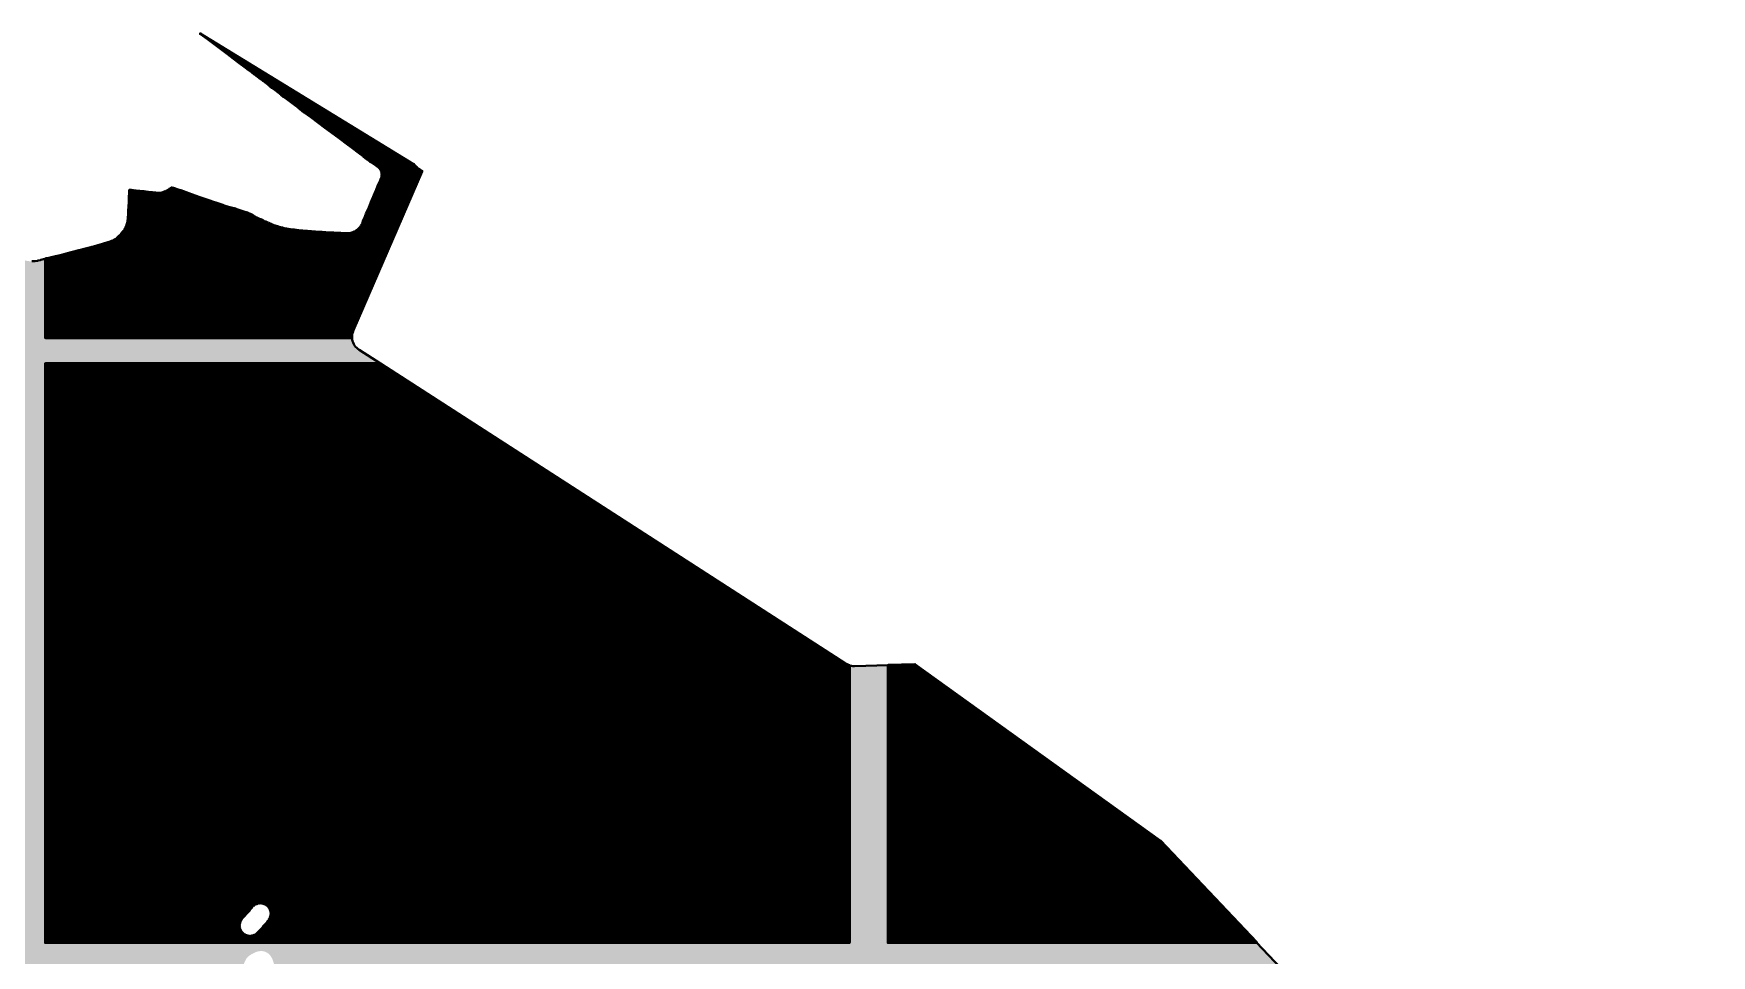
# Model space of a CAD drawing. Header units: metres. Extents: x 729569 to 733474, y 1423763 to 1426173.
# Drawn here: x 731400 to 731921, y 1425451 to 1425737 of the extents above; entities that cross this region are included whole.
import ezdxf

# ---------------------------------------------------------------- set-up
doc = ezdxf.new("R2010")
doc.units = ezdxf.units.M
for name, color, linetype in [('GREEN_AREA', 7, 'Continuous'), ('PARCEL_BORDER', 7, 'Continuous'), ('PARCEL_L', 7, 'Continuous'), ('PARCEL_S', 7, 'Continuous'), ('ROADS_MAIN', 7, 'Continuous')]:
    doc.layers.add(name, color=color, linetype=linetype)

msp = doc.modelspace()

# ---------------------------------------------------------------- hatches: boundary and pattern name
at = {"layer": 'GREEN_AREA', "true_color": 0x96c896}
h = msp.add_hatch(dxfattribs=at)
h.set_pattern_fill('SOLID')
h.paths.add_polyline_path([(731481.99, 1425676.22), (731482.04, 1425676.22), (731483.36, 1425676.1), (731483.39, 1425676.09), (731484.72, 1425675.99), (731484.74, 1425675.98), (731486.04, 1425675.89), (731486.05, 1425675.89), (731487.27, 1425675.8), (731488.39, 1425675.72), (731489.36, 1425675.65), (731489.36, 1425675.65), (731490.52, 1425675.57), (731490.55, 1425675.57), (731491.76, 1425675.49), (731491.78, 1425675.49), (731492.99, 1425675.42), (731493.01, 1425675.42), (731494.15, 1425675.37), (731494.16, 1425675.37), (731495.18, 1425675.32), (731495.19, 1425675.32), (731496.03, 1425675.29), (731496.05, 1425675.29), (731496.64, 1425675.27), (731496.69, 1425675.27), (731496.98, 1425675.26), (731497.04, 1425675.26), (731497.33, 1425675.26), (731497.49, 1425675.27), (731497.73, 1425675.28), (731498.02, 1425675.31), (731498.3, 1425675.37), (731498.57, 1425675.44), (731498.88, 1425675.54), (731499.18, 1425675.67), (731499.46, 1425675.81), (731499.73, 1425675.97), (731500.07, 1425676.19), (731500.24, 1425676.31), (731500.56, 1425676.55), (731500.81, 1425676.76), (731501.02, 1425676.96), (731501.21, 1425677.16), (731501.39, 1425677.38), (731501.54, 1425677.61), (731501.66, 1425677.81), (731501.81, 1425678.1), (731501.93, 1425678.41), (731501.99, 1425678.6), (731502.03, 1425678.71), (731502.14, 1425678.98), (731502.53, 1425679.9), (731503.09, 1425681.23), (731503.77, 1425682.86), (731504.53, 1425684.67), (731505.31, 1425686.53), (731506.06, 1425688.32), (731506.06, 1425688.33), (731506.73, 1425689.94), (731506.73, 1425689.94), (731507.27, 1425691.25), (731507.28, 1425691.26), (731507.58, 1425692.01), (731507.59, 1425692.03), (731507.73, 1425692.37), (731507.76, 1425692.44), (731507.8, 1425692.55), (731507.89, 1425692.85), (731507.9, 1425692.87), (731507.95, 1425693.14), (731507.98, 1425693.42), (731507.99, 1425693.7), (731507.97, 1425693.98), (731507.92, 1425694.26), (731507.85, 1425694.53), (731507.75, 1425694.79), (731507.74, 1425694.81), (731507.59, 1425695.11), (731507.42, 1425695.38), (731507.21, 1425695.64), (731507.18, 1425695.68), (731506.99, 1425695.87), (731506.78, 1425696.05), (731506.56, 1425696.2), (731506.48, 1425696.25), (731506.37, 1425696.32), (731506.34, 1425696.33), (731506.27, 1425696.39), (731506.26, 1425696.39), (731505.92, 1425696.61), (731505.49, 1425696.9), (731505.02, 1425697.22), (731504.58, 1425697.53), (731504.24, 1425697.78), (731503.42, 1425698.39), (731502.22, 1425699.28), (731500.69, 1425700.42), (731498.9, 1425701.76), (731496.9, 1425703.25), (731494.75, 1425704.86), (731492.51, 1425706.53), (731490.24, 1425708.23), (731488, 1425709.9), (731485.85, 1425711.52), (731483.84, 1425713.02), (731482.03, 1425714.38), (731480.48, 1425715.54), (731479.26, 1425716.46), (731478.42, 1425717.09), (731477.5, 1425717.79), (731476.59, 1425718.48), (731475.68, 1425719.18), (731474.77, 1425719.88), (731473.86, 1425720.57), (731472.96, 1425721.27), (731472.05, 1425721.97), (731471.14, 1425722.67), (731471.14, 1425722.67), (731470.22, 1425723.37), (731470.22, 1425723.37), (731469.3, 1425724.07), (731469.3, 1425724.08), (731468.38, 1425724.78), (731468.37, 1425724.79), (731467.6, 1425725.37), (731467.59, 1425725.37), (731466.52, 1425726.18), (731466.51, 1425726.18), (731465.17, 1425727.19), (731463.6, 1425728.36), (731461.83, 1425729.68), (731459.93, 1425731.11), (731457.91, 1425732.62), (731455.82, 1425734.18), (731453.7, 1425735.77), (731451.6, 1425737.34), (731451.5, 1425737.42), (731517.79, 1425696.85), (731517.93, 1425696.63), (731517.99, 1425696.55), (731518.22, 1425696.27), (731518.48, 1425696.01), (731518.7, 1425695.82), (731518.92, 1425695.65), (731519.43, 1425695.29), (731519.52, 1425695.22), (731520.39, 1425694.66), (731499.04, 1425645.27), (731498.87, 1425644.8), (731498.74, 1425644.32), (731498.66, 1425643.82), (731498.63, 1425643.32), (731498.65, 1425642.84), (731403.32, 1425642.84), (731403.32, 1425667.38), (731403.53, 1425667.44), (731404.38, 1425667.62), (731405.18, 1425667.79), (731405.24, 1425667.8), (731406.44, 1425668.08), (731406.47, 1425668.09), (731407.99, 1425668.46), (731408.01, 1425668.47), (731409.78, 1425668.91), (731409.79, 1425668.92), (731411.73, 1425669.41), (731411.75, 1425669.42), (731413.78, 1425669.95), (731413.79, 1425669.95), (731415.84, 1425670.5), (731415.85, 1425670.5), (731417.84, 1425671.04), (731417.86, 1425671.05), (731419.7, 1425671.56), (731419.72, 1425671.57), (731421.35, 1425672.04), (731421.39, 1425672.05), (731422.72, 1425672.45), (731422.8, 1425672.48), (731423.76, 1425672.8), (731423.98, 1425672.88), (731424.49, 1425673.1), (731424.79, 1425673.25), (731425.07, 1425673.43), (731425.61, 1425673.81), (731425.89, 1425674.04), (731426.37, 1425674.49), (731426.57, 1425674.69), (731426.99, 1425675.17), (731427.14, 1425675.34), (731427.49, 1425675.8), (731427.6, 1425675.96), (731427.89, 1425676.38), (731427.98, 1425676.52), (731428.18, 1425676.86), (731428.32, 1425677.13), (731428.51, 1425677.53), (731428.66, 1425677.92), (731428.77, 1425678.3), (731428.85, 1425678.6), (731428.92, 1425678.99), (731428.94, 1425679.1), (731429.01, 1425679.54), (731429.03, 1425679.74), (731429.07, 1425680.18), (731429.08, 1425680.26), (731429.13, 1425681.12), (731429.13, 1425681.14), (731429.2, 1425682.3), (731429.2, 1425682.31), (731429.26, 1425683.67), (731429.26, 1425683.68), (731429.33, 1425685.13), (731429.33, 1425685.13), (731429.4, 1425686.56), (731429.4, 1425686.56), (731429.45, 1425687.86), (731429.49, 1425688.75), (731430.03, 1425688.69), (731430.03, 1425688.69), (731430.58, 1425688.64), (731431.5, 1425688.55), (731432.68, 1425688.43), (731433.99, 1425688.29), (731435.33, 1425688.15), (731436.58, 1425688.03), (731437.61, 1425687.92), (731438.32, 1425687.85), (731438.32, 1425687.85), (731438.59, 1425687.82), (731438.9, 1425687.8), (731439.22, 1425687.82), (731439.53, 1425687.87), (731439.83, 1425687.96), (731439.92, 1425687.99), (731440.18, 1425688.09), (731440.42, 1425688.21), (731440.65, 1425688.33), (731440.68, 1425688.35), (731441.22, 1425688.66), (731441.26, 1425688.68), (731441.93, 1425689.06), (731442, 1425689.11), (731442.59, 1425689.47), (731442.64, 1425689.51), (731443.16, 1425689.34), (731444.95, 1425688.76), (731445.46, 1425688.59), (731446.3, 1425688.28), (731446.31, 1425688.28), (731448.78, 1425687.38), (731448.8, 1425687.37), (731451.31, 1425686.47), (731451.33, 1425686.47), (731453.83, 1425685.6), (731453.85, 1425685.59), (731456.26, 1425684.77), (731456.29, 1425684.76), (731458.54, 1425684.03), (731458.59, 1425684.01), (731460.61, 1425683.39), (731460.7, 1425683.37), (731462.43, 1425682.89), (731462.58, 1425682.86), (731462.59, 1425682.86), (731463.47, 1425682.56), (731465.01, 1425682.02), (731466.08, 1425681.65), (731466.53, 1425681.48), (731466.98, 1425681.27), (731467.4, 1425681.06), (731467.84, 1425680.81), (731468.32, 1425680.54), (731468.38, 1425680.51), (731468.91, 1425680.22), (731469.02, 1425680.17), (731469.63, 1425679.87), (731469.67, 1425679.85), (731470.23, 1425679.59), (731470.89, 1425679.28), (731470.91, 1425679.27), (731471.69, 1425678.91), (731471.73, 1425678.89), (731472.59, 1425678.51), (731472.66, 1425678.48), (731473.59, 1425678.1), (731473.68, 1425678.06), (731474.66, 1425677.69), (731474.78, 1425677.65), (731475.8, 1425677.31), (731475.95, 1425677.27), (731477, 1425676.98), (731477.18, 1425676.93), (731478.12, 1425676.73), (731478.26, 1425676.71), (731479.35, 1425676.53), (731479.44, 1425676.52), (731480.65, 1425676.37), (731480.71, 1425676.36), (731481.99, 1425676.22)])
h = msp.add_hatch(dxfattribs=at)
h.set_pattern_fill('SOLID')
h.paths.add_polyline_path([(731652.95, 1425541.1), (731653.32, 1425540.98), (731653.32, 1425454.84), (731643.32, 1425454.84), (731643.32, 1425494.84), (731643.32, 1425534.84), (731603.32, 1425534.84), (731603.32, 1425494.84), (731603.32, 1425454.84), (731582.21, 1425454.84), (731582.21, 1425544.28), (731492.76, 1425544.28), (731492.76, 1425633.72), (731403.32, 1425633.72), (731403.32, 1425634.84), (731507.51, 1425634.84), (731652.05, 1425541.56), (731652.49, 1425541.31), (731652.95, 1425541.1)])
h = msp.add_hatch(dxfattribs=at)
h.set_pattern_fill('SOLID')
h.paths.add_polyline_path([(731492.76, 1425544.28), (731492.76, 1425454.84), (731443.32, 1425454.84), (731443.32, 1425494.84), (731483.32, 1425494.84), (731483.32, 1425534.84), (731443.32, 1425534.84), (731403.32, 1425534.84), (731403.32, 1425544.28), (731492.76, 1425544.28)])
h.paths.add_polyline_path([(731466.83, 1425457.17), (731467.12, 1425457.17), (731467.41, 1425457.19), (731467.7, 1425457.25), (731467.97, 1425457.33), (731468.24, 1425457.43), (731468.5, 1425457.57), (731468.51, 1425457.57), (731468.81, 1425457.77), (731469.09, 1425458.01), (731469.15, 1425458.07), (731469.25, 1425458.17), (731469.43, 1425458.35), (731469.46, 1425458.39), (731469.82, 1425458.79), (731469.84, 1425458.81), (731470.43, 1425459.46), (731470.44, 1425459.47), (731471.08, 1425460.18), (731471.08, 1425460.19), (731471.67, 1425460.85), (731471.67, 1425460.85), (731472.1, 1425461.33), (731472.1, 1425461.34), (731472.27, 1425461.53), (731472.48, 1425461.8), (731472.66, 1425462.09), (731472.7, 1425462.15), (731472.82, 1425462.42), (731472.92, 1425462.69), (731472.92, 1425462.69), (731472.94, 1425462.75), (731472.95, 1425462.79), (731472.96, 1425462.81), (731472.98, 1425462.9), (731473, 1425462.96), (731473.02, 1425463.03), (731473.08, 1425463.31), (731473.11, 1425463.6), (731473.11, 1425463.9), (731473.09, 1425464.19), (731473.04, 1425464.47), (731472.95, 1425464.75), (731472.85, 1425465.03), (731472.71, 1425465.29), (731472.56, 1425465.53), (731472.38, 1425465.76), (731472.17, 1425465.97), (731471.95, 1425466.16), (731471.71, 1425466.33), (731471.46, 1425466.47), (731471.19, 1425466.59), (731470.91, 1425466.68), (731470.63, 1425466.74), (731470.34, 1425466.78), (731470.05, 1425466.79), (731469.76, 1425466.77), (731469.47, 1425466.72), (731469.19, 1425466.64), (731468.92, 1425466.54), (731468.65, 1425466.41), (731468.41, 1425466.25), (731468.17, 1425466.08), (731467.96, 1425465.88), (731467.77, 1425465.66), (731467.6, 1425465.42), (731467.53, 1425465.31), (731467.22, 1425464.96), (731466.61, 1425464.28), (731466.61, 1425464.27), (731465.95, 1425463.54), (731465.94, 1425463.53), (731465.35, 1425462.85), (731465.33, 1425462.84), (731464.97, 1425462.42), (731464.93, 1425462.38), (731464.76, 1425462.18), (731464.68, 1425462.07), (731464.63, 1425462), (731464.43, 1425461.71), (731464.26, 1425461.4), (731464.26, 1425461.39), (731464.15, 1425461.12), (731464.07, 1425460.84), (731464.02, 1425460.55), (731464, 1425460.26), (731464, 1425459.97), (731464.04, 1425459.68), (731464.1, 1425459.4), (731464.18, 1425459.12), (731464.3, 1425458.86), (731464.44, 1425458.6), (731464.6, 1425458.36), (731464.79, 1425458.14), (731464.99, 1425457.93), (731465.22, 1425457.75), (731465.46, 1425457.59), (731465.71, 1425457.45), (731465.98, 1425457.34), (731466.26, 1425457.26), (731466.54, 1425457.2), (731466.83, 1425457.17)])
h = msp.add_hatch(dxfattribs=at)
h.set_pattern_fill('SOLID')
h.paths.add_polyline_path([(731665.32, 1425494.84), (731665.32, 1425541.07), (731673.68, 1425541.32), (731749.9, 1425486.44), (731779.89, 1425454.84), (731705.32, 1425454.84), (731705.32, 1425494.84), (731665.32, 1425494.84)])
at = {"layer": 'PARCEL_L', "true_color": 0xffffc8}
h = msp.add_hatch(dxfattribs=at)
h.set_pattern_fill('SOLID')
h.paths.add_polyline_path([(731492.76, 1425544.28), (731492.76, 1425633.72), (731403.32, 1425633.72), (731403.32, 1425544.28), (731492.76, 1425544.28)])
h = msp.add_hatch(dxfattribs=at)
h.set_pattern_fill('SOLID')
h.paths.add_polyline_path([(731582.21, 1425454.84), (731582.21, 1425544.28), (731492.76, 1425544.28), (731492.76, 1425454.84), (731582.21, 1425454.84)])
at = {"layer": 'PARCEL_S', "true_color": 0xffc8c8}
h = msp.add_hatch(dxfattribs=at)
h.set_pattern_fill('SOLID')
h.paths.add_polyline_path([(731443.32, 1425494.84), (731443.32, 1425534.84), (731403.32, 1425534.84), (731403.32, 1425494.84), (731443.32, 1425494.84)])
h = msp.add_hatch(dxfattribs=at)
h.set_pattern_fill('SOLID')
h.paths.add_polyline_path([(731483.32, 1425494.84), (731483.32, 1425534.84), (731443.32, 1425534.84), (731443.32, 1425494.84), (731483.32, 1425494.84)])
h = msp.add_hatch(dxfattribs=at)
h.set_pattern_fill('SOLID')
h.paths.add_polyline_path([(731643.32, 1425494.84), (731643.32, 1425534.84), (731603.32, 1425534.84), (731603.32, 1425494.84), (731643.32, 1425494.84)])
h = msp.add_hatch(dxfattribs=at)
h.set_pattern_fill('SOLID')
h.paths.add_polyline_path([(731443.32, 1425454.84), (731443.32, 1425494.84), (731403.32, 1425494.84), (731403.32, 1425454.84), (731443.32, 1425454.84)])
h = msp.add_hatch(dxfattribs=at)
h.set_pattern_fill('SOLID')
h.paths.add_polyline_path([(731643.32, 1425454.84), (731643.32, 1425494.84), (731603.32, 1425494.84), (731603.32, 1425454.84), (731643.32, 1425454.84)])
h = msp.add_hatch(dxfattribs=at)
h.set_pattern_fill('SOLID')
h.paths.add_polyline_path([(731705.32, 1425454.84), (731705.32, 1425494.84), (731665.32, 1425494.84), (731665.32, 1425454.84), (731705.32, 1425454.84)])
at = {"layer": 'ROADS_MAIN', "true_color": 0x999999}
h = msp.add_hatch(dxfattribs=at)
h.set_pattern_fill('SOLID')
h.paths.add_polyline_path([(731162.77, 1425030.65), (731161.6, 1425043.29), (731222.91, 1425070.84), (731159.06, 1425070.84), (731158.8, 1425073.69), (731159.32, 1425078.84), (731240.71, 1425078.84), (731391.32, 1425146.52), (731391.32, 1425258.84), (731177.48, 1425258.84), (731178.29, 1425266.84), (731391.32, 1425266.84), (731391.32, 1425446.84), (731202.5, 1425446.84), (731203.59, 1425454.84), (731391.32, 1425454.84), (731391.32, 1425634.84), (731249.24, 1425634.84), (731251.87, 1425642.84), (731391.32, 1425642.84), (731391.32, 1425671.54), (731391.48, 1425671.52), (731391.76, 1425671.48), (731391.82, 1425671.46), (731392, 1425671.24), (731392.43, 1425670.62), (731392.45, 1425670.59), (731392.99, 1425669.85), (731393.13, 1425669.67), (731393.72, 1425668.96), (731394.03, 1425668.65), (731394.71, 1425668.04), (731394.98, 1425667.83), (731395.28, 1425667.64), (731396.06, 1425667.23), (731396.38, 1425667.08), (731396.71, 1425666.97), (731397.44, 1425666.77), (731397.69, 1425666.72), (731397.95, 1425666.69), (731398.67, 1425666.62), (731399.1, 1425666.62), (731399.83, 1425666.66), (731400.14, 1425666.69), (731400.89, 1425666.81), (731401.08, 1425666.84), (731401.86, 1425667.02), (731401.94, 1425667.04), (731402.74, 1425667.24), (731403.32, 1425667.38), (731403.32, 1425642.84), (731498.65, 1425642.84), (731498.65, 1425642.82), (731498.73, 1425642.32), (731498.85, 1425641.84), (731499.02, 1425641.36), (731499.23, 1425640.91), (731499.49, 1425640.48), (731499.8, 1425640.08), (731500.14, 1425639.71), (731500.51, 1425639.38), (731500.92, 1425639.09), (731507.51, 1425634.84), (731403.32, 1425634.84), (731403.32, 1425454.84), (731653.32, 1425454.84), (731653.32, 1425540.98), (731653.42, 1425540.95), (731653.91, 1425540.83), (731654.41, 1425540.77), (731654.91, 1425540.76), (731665.32, 1425541.07), (731665.32, 1425454.84), (731779.89, 1425454.84), (731787.48, 1425446.84), (731665.32, 1425446.84), (731665.32, 1425269.66), (731883.06, 1425367.51), (731894.12, 1425359.63), (731894.38, 1425359.44), (731688.32, 1425266.84), (731877.45, 1425266.84), (731877.45, 1425266.84), (731877.45, 1425266.77), (731877.48, 1425266.35), (731877.51, 1425266.15), (731877.57, 1425265.88), (731877.68, 1425265.44), (731877.72, 1425265.29), (731877.98, 1425264.48), (731878.01, 1425264.39), (731878.46, 1425263.08), (731878.48, 1425263.03), (731879.04, 1425261.51), (731879.05, 1425261.48), (731879.66, 1425259.87), (731879.67, 1425259.84), (731880.07, 1425258.84), (731670.52, 1425258.84), (731665.32, 1425256.5), (731665.32, 1425078.84), (731915.32, 1425078.84), (731915.32, 1425258.84), (731890.16, 1425258.84), (731890.43, 1425259.62), (731890.43, 1425259.62), (731890.76, 1425260.6), (731890.77, 1425260.6), (731891.02, 1425261.35), (731891.02, 1425261.36), (731891.15, 1425261.74), (731891.28, 1425262.1), (731891.41, 1425262.47), (731891.44, 1425262.56), (731891.53, 1425262.85), (731891.6, 1425263.1), (731891.64, 1425263.35), (731891.67, 1425263.51), (731891.69, 1425263.81), (731891.69, 1425264.1), (731891.66, 1425264.4), (731891.59, 1425264.69), (731891.5, 1425264.97), (731891.39, 1425265.24), (731891.24, 1425265.5), (731891.08, 1425265.74), (731890.88, 1425265.97), (731890.81, 1425266.04), (731890.79, 1425266.07), (731890.61, 1425266.31), (731890.41, 1425266.53), (731890.28, 1425266.67), (731890.1, 1425266.83), (731890.09, 1425266.84), (731915.32, 1425266.84), (731915.32, 1425344.51), (731927.32, 1425335.96), (731927.32, 1425266.84), (732011.07, 1425266.84), (732011.1, 1425266.81), (732019.67, 1425258.84), (731927.32, 1425258.84), (731927.32, 1425078.84), (732077.84, 1425078.84), (732077.96, 1425078.66), (732077.98, 1425078.63), (732078.53, 1425077.89), (732078.58, 1425077.82), (732078.97, 1425077.33), (732079.11, 1425077.16), (732079.56, 1425076.66), (732079.67, 1425076.55), (732080.12, 1425076.1), (732080.17, 1425076.05), (732080.58, 1425075.66), (732080.89, 1425075.36), (732081.1, 1425075.12), (732081.3, 1425074.89), (732081.47, 1425074.68), (732081.57, 1425074.54), (732081.66, 1425074.4), (732081.74, 1425074.25), (732081.81, 1425074.08), (732082.01, 1425073.54), (732082.3, 1425072.74), (732082.63, 1425071.75), (732082.94, 1425070.84), (731927.32, 1425070.84), (731927.32, 1425011.38), (731927.27, 1425011.37), (731926.99, 1425011.28), (731926.72, 1425011.16), (731926.46, 1425011.02), (731926.22, 1425010.85), (731926, 1425010.66), (731925.8, 1425010.45), (731925.61, 1425010.22), (731925.45, 1425009.98), (731925.32, 1425009.72), (731925.21, 1425009.45), (731925.13, 1425009.16), (731925.07, 1425008.88), (731925.05, 1425008.58), (731922.51, 1424943.38), (731922.51, 1424943.08), (731922.54, 1424942.79), (731922.6, 1424942.5), (731922.69, 1424942.21), (731922.81, 1424941.94), (731922.96, 1424941.68), (731923.13, 1424941.44), (731923.32, 1424941.21), (731923.53, 1424941), (731923.77, 1424940.82), (731924.02, 1424940.66), (731924.28, 1424940.52), (731924.56, 1424940.42), (731924.85, 1424940.34), (731925.14, 1424940.29), (731925.44, 1424940.27), (731925.73, 1424940.27), (731926.03, 1424940.31), (731926.32, 1424940.38), (731926.6, 1424940.47), (731926.87, 1424940.59), (731927.13, 1424940.74), (731927.32, 1424940.88), (731927.32, 1424890.84), (732005.82, 1424890.84), (731999.89, 1424882.84), (731927.32, 1424882.84), (731927.32, 1424784.89), (731915.32, 1424768.69), (731915.32, 1424882.84), (731886.5, 1424882.84), (731891.41, 1424890.84), (731915.32, 1424890.84), (731915.32, 1425070.84), (731665.32, 1425070.84), (731665.32, 1424890.84), (731783.57, 1424890.84), (731783.59, 1424890.59), (731783.85, 1424887.96), (731784.11, 1424885.25), (731784.34, 1424882.84), (731665.32, 1424882.84), (731665.32, 1424702.84), (731866.53, 1424702.84), (731860.6, 1424694.84), (731665.32, 1424694.84), (731665.32, 1424565.24), (731665.26, 1424565.19), (731665.05, 1424565.01), (731664.8, 1424564.77), (731664.57, 1424564.49), (731664.48, 1424564.36), (731664.26, 1424564.01), (731664.21, 1424563.92), (731664.2, 1424563.91), (731664.07, 1424563.7), (731663.53, 1424562.91), (731662.72, 1424561.7), (731661.66, 1424560.14), (731660.42, 1424558.3), (731659.03, 1424556.25), (731657.56, 1424554.06), (731656.03, 1424551.8), (731654.51, 1424549.55), (731653.32, 1424547.79), (731653.32, 1424694.84), (731535.69, 1424694.84), (731535.58, 1424695.06), (731535.44, 1424695.31), (731535.39, 1424695.38), (731535.21, 1424695.63), (731535.01, 1424695.86), (731534.78, 1424696.07), (731534.54, 1424696.25), (731534.28, 1424696.41), (731534.25, 1424696.42), (731533.97, 1424696.55), (731533.68, 1424696.65), (731533.38, 1424696.72), (731533.07, 1424696.76), (731532.77, 1424696.77), (731532.46, 1424696.75), (731532.44, 1424696.75), (731532.15, 1424696.69), (731531.86, 1424696.62), (731531.59, 1424696.51), (731531.33, 1424696.38), (731531.08, 1424696.22), (731530.99, 1424696.16), (731530.75, 1424695.97), (731530.53, 1424695.76), (731530.34, 1424695.55), (731530.17, 1424695.35), (731529.8, 1424694.88), (731529.77, 1424694.84), (731403.32, 1424694.84), (731403.32, 1424672.57), (731402.57, 1424672.94), (731401.83, 1424673.3), (731401.34, 1424673.54), (731400.83, 1424673.79), (731400.82, 1424673.8), (731400.31, 1424674.05), (731400.3, 1424674.05), (731400.16, 1424674.22), (731399.95, 1424674.43), (731399.72, 1424674.62), (731399.48, 1424674.78), (731399.21, 1424674.92), (731398.94, 1424675.03), (731398.75, 1424675.1), (731398.52, 1424675.17), (731398.06, 1424675.29), (731398.02, 1424675.3), (731397.36, 1424675.47), (731397.35, 1424675.47), (731396.55, 1424675.67), (731395.68, 1424675.89), (731394.82, 1424676.12), (731394.02, 1424676.35), (731393.24, 1424676.59), (731392.39, 1424676.87), (731391.55, 1424677.16), (731391.32, 1424677.23), (731391.32, 1424694.84), (731376.22, 1424694.84), (731376.31, 1424695.24), (731376.33, 1424695.38), (731376.46, 1424696.17), (731376.49, 1424696.45), (731376.56, 1424697.35), (731376.56, 1424697.58), (731376.56, 1424698.5), (731376.55, 1424698.65), (731376.5, 1424699.56), (731376.49, 1424699.66), (731376.42, 1424700.49), (731376.42, 1424700.54), (731376.34, 1424701.26), (731376.3, 1424701.68), (731376.35, 1424701.84), (731376.41, 1424702.08), (731376.49, 1424702.43), (731376.54, 1424702.71), (731376.55, 1424702.84), (731391.32, 1424702.84), (731391.32, 1424743.28), (731403.32, 1424742.02), (731403.32, 1424702.84), (731541.65, 1424702.84), (731541.75, 1424701.98), (731541.78, 1424701.76), (731541.94, 1424700.86), (731542.03, 1424700.5), (731542.17, 1424700.05), (731542.28, 1424699.76), (731542.42, 1424699.48), (731542.53, 1424699.3), (731542.67, 1424699.07), (731542.84, 1424698.85), (731543.02, 1424698.65), (731543.07, 1424698.6), (731543.28, 1424698.41), (731543.51, 1424698.24), (731543.62, 1424698.17), (731543.98, 1424697.96), (731544.22, 1424697.84), (731544.5, 1424697.72), (731544.8, 1424697.63), (731545.2, 1424697.53), (731545.53, 1424697.47), (731545.86, 1424697.44), (731546.47, 1424697.42), (731546.76, 1424697.43), (731547.06, 1424697.47), (731547.92, 1424697.62), (731548.34, 1424697.72), (731549.29, 1424698.03), (731549.56, 1424698.13), (731550.55, 1424698.56), (731550.74, 1424698.65), (731551.75, 1424699.17), (731551.9, 1424699.26), (731552.88, 1424699.84), (731553, 1424699.92), (731553.92, 1424700.52), (731554.2, 1424700.74), (731554.97, 1424701.39), (731555.21, 1424701.62), (731556.09, 1424702.54), (731556.2, 1424702.68), (731556.34, 1424702.84), (731653.32, 1424702.84), (731653.32, 1424882.84), (731403.32, 1424882.84), (731403.32, 1424790.32), (731402.95, 1424790.77), (731402.84, 1424790.88), (731402.39, 1424791.39), (731402.28, 1424791.51), (731401.78, 1424792.03), (731401.67, 1424792.14), (731401.13, 1424792.67), (731400.95, 1424792.84), (731400.47, 1424793.26), (731400.35, 1424793.37), (731399.69, 1424793.92), (731399.62, 1424793.98), (731398.83, 1424794.62), (731398.79, 1424794.65), (731397.91, 1424795.34), (731397.88, 1424795.36), (731396.97, 1424796.07), (731396.95, 1424796.09), (731396.06, 1424796.77), (731396.05, 1424796.79), (731395.23, 1424797.41), (731395.21, 1424797.42), (731394.52, 1424797.95), (731394.5, 1424797.96), (731393.98, 1424798.36), (731393.96, 1424798.37), (731393.31, 1424798.85), (731393.29, 1424798.87), (731392.64, 1424799.36), (731392.61, 1424799.38), (731391.98, 1424799.84), (731391.93, 1424799.87), (731391.37, 1424800.27), (731391.32, 1424800.3), (731391.32, 1424882.84), (731314.05, 1424882.84), (731313.81, 1424883.2), (731313.79, 1424883.22), (731312.59, 1424884.94), (731312.57, 1424884.96), (731311.35, 1424886.69), (731311.34, 1424886.71), (731310.15, 1424888.39), (731310.14, 1424888.4), (731309.03, 1424889.95), (731309.03, 1424889.96), (731308.4, 1424890.84), (731391.32, 1424890.84), (731391.32, 1425070.84), (731252.18, 1425070.84), (731162.77, 1425030.65)])
h.paths.add_polyline_path([(731403.32, 1424890.84), (731653.32, 1424890.84), (731653.32, 1425070.84), (731403.32, 1425070.84), (731403.32, 1424890.84)])
h.paths.add_polyline_path([(731391.32, 1425078.84), (731391.32, 1425133.37), (731269.98, 1425078.84), (731391.32, 1425078.84)])
h.paths.add_polyline_path([(731403.32, 1425266.84), (731653.32, 1425266.84), (731653.32, 1425446.84), (731474.97, 1425446.84), (731474.96, 1425446.86), (731474.76, 1425447.22), (731474.65, 1425447.45), (731474.59, 1425447.64), (731474.47, 1425448.07), (731474.45, 1425448.12), (731474.26, 1425448.73), (731474.2, 1425448.91), (731473.98, 1425449.49), (731473.84, 1425449.82), (731473.63, 1425450.21), (731473.5, 1425450.45), (731473.34, 1425450.67), (731473.17, 1425450.88), (731472.94, 1425451.15), (731472.68, 1425451.38), (731472.56, 1425451.48), (731472.31, 1425451.66), (731472.04, 1425451.81), (731471.98, 1425451.84), (731471.74, 1425451.95), (731471.49, 1425452.04), (731471.41, 1425452.06), (731471.08, 1425452.14), (731470.73, 1425452.18), (731470.55, 1425452.19), (731470.3, 1425452.2), (731470.06, 1425452.19), (731469.81, 1425452.15), (731469.49, 1425452.09), (731469.22, 1425452.03), (731468.95, 1425451.94), (731468.49, 1425451.76), (731468.15, 1425451.6), (731467.59, 1425451.3), (731467.4, 1425451.19), (731466.97, 1425450.91), (731466.94, 1425450.89), (731466.92, 1425450.88), (731466.66, 1425450.72), (731466.41, 1425450.53), (731466.19, 1425450.32), (731465.99, 1425450.09), (731465.81, 1425449.83), (731465.66, 1425449.56), (731465.58, 1425449.4), (731465.57, 1425449.37), (731465.38, 1425448.97), (731465.37, 1425448.95), (731465.12, 1425448.42), (731465.11, 1425448.38), (731464.9, 1425447.93), (731464.77, 1425447.67), (731464.55, 1425447.31), (731464.5, 1425447.21), (731464.3, 1425446.84), (731456.6, 1425446.84), (731456.56, 1425446.89), (731456.36, 1425447.09), (731456.15, 1425447.27), (731456.09, 1425447.32), (731455.81, 1425447.51), (731455.5, 1425447.67), (731455.36, 1425447.73), (731455.1, 1425447.84), (731454.84, 1425447.92), (731454.56, 1425447.97), (731454.29, 1425448.02), (731453.93, 1425448.05), (731453.57, 1425448.04), (731453.11, 1425448), (731452.84, 1425447.96), (731452.58, 1425447.9), (731451.9, 1425447.72), (731451.52, 1425447.59), (731450.78, 1425447.27), (731450.47, 1425447.12), (731449.97, 1425446.84), (731403.32, 1425446.84), (731403.32, 1425266.84)])
h.paths.add_polyline_path([(731624.69, 1425238.68), (731623.81, 1425239.53), (731623.77, 1425239.56), (731623.04, 1425240.25), (731622.96, 1425240.32), (731622.45, 1425240.76), (731622.35, 1425240.85), (731621.82, 1425241.27), (731621.79, 1425241.29), (731621.32, 1425241.65), (731621.23, 1425241.72), (731620.78, 1425242.04), (731620.64, 1425242.13), (731620.18, 1425242.43), (731620.01, 1425242.53), (731619.49, 1425242.81), (731619.33, 1425242.89), (731618.73, 1425243.17), (731618.68, 1425243.19), (731618.11, 1425243.45), (731618.1, 1425243.45), (731617.51, 1425243.71), (731617.41, 1425243.75), (731616.8, 1425243.99), (731616.62, 1425244.06), (731615.98, 1425244.27), (731615.7, 1425244.34), (731615.05, 1425244.48), (731614.67, 1425244.54), (731613.99, 1425244.6), (731613.77, 1425244.61), (731613.54, 1425244.61), (731612.83, 1425244.56), (731612.59, 1425244.54), (731612.34, 1425244.49), (731612.1, 1425244.42), (731611.39, 1425244.19), (731611.18, 1425244.12), (731610.97, 1425244.02), (731610.01, 1425243.54), (731609.84, 1425243.45), (731608.71, 1425242.79), (731608.63, 1425242.74), (731607.42, 1425241.98), (731607.37, 1425241.95), (731606.17, 1425241.16), (731606.15, 1425241.14), (731605.03, 1425240.39), (731604.24, 1425239.86), (731604.04, 1425239.89), (731603.74, 1425239.91), (731603.43, 1425239.9), (731603.38, 1425239.9), (731603.3, 1425239.89), (731603.17, 1425239.88), (731603.08, 1425239.87), (731602.79, 1425239.83), (731602.68, 1425239.82), (731602.18, 1425239.73), (731602.01, 1425239.7), (731601.29, 1425239.54), (731601.03, 1425239.47), (731600.32, 1425239.24), (731599.91, 1425239.07), (731599.44, 1425238.84), (731599.16, 1425238.68), (731598.9, 1425238.49), (731598.64, 1425238.29), (731598.44, 1425238.11), (731598.26, 1425237.93), (731598.09, 1425237.72), (731597.98, 1425237.57), (731597.8, 1425237.29), (731597.65, 1425237), (731597.61, 1425236.91), (731597.51, 1425236.67), (731597.44, 1425236.41), (731597.42, 1425236.33), (731597.36, 1425235.99), (731597.34, 1425235.64), (731597.34, 1425235.47), (731597.35, 1425235.22), (731597.38, 1425234.97), (731597.43, 1425234.72), (731597.51, 1425234.41), (731597.59, 1425234.13), (731597.7, 1425233.87), (731597.93, 1425233.38), (731598.11, 1425233.06), (731598.53, 1425232.39), (731598.65, 1425232.21), (731599.16, 1425231.53), (731599.23, 1425231.44), (731599.73, 1425230.81), (731599.76, 1425230.77), (731600.17, 1425230.28), (731600.36, 1425230.04), (731600.55, 1425229.76), (731600.55, 1425229.76), (731600.78, 1425229.43), (731600.96, 1425229.2), (731601.2, 1425228.91), (731601.37, 1425228.72), (731601.55, 1425228.56), (731601.88, 1425228.28), (731602.12, 1425228.1), (731403.32, 1425138.76), (731403.32, 1425078.84), (731653.32, 1425078.84), (731653.32, 1425251.11), (731625, 1425238.38), (731624.7, 1425238.67), (731624.69, 1425238.68)])
h.paths.add_polyline_path([(731641.24, 1425258.84), (731403.32, 1425258.84), (731403.32, 1425151.92), (731641.24, 1425258.84)])

# ---------------------------------------------------------------- linework, layer by layer
at = {"layer": 'PARCEL_BORDER', "lineweight": 50, "true_color": 0x326432}
for points in [[(731481.99, 1425676.22), (731482.04, 1425676.22), (731483.36, 1425676.1), (731483.39, 1425676.09), (731484.72, 1425675.99), (731484.74, 1425675.98), (731486.04, 1425675.89), (731486.05, 1425675.89), (731487.27, 1425675.8), (731488.39, 1425675.72), (731489.36, 1425675.65), (731489.36, 1425675.65), (731490.52, 1425675.57), (731490.55, 1425675.57), (731491.76, 1425675.49), (731491.78, 1425675.49), (731492.99, 1425675.42), (731493.01, 1425675.42), (731494.15, 1425675.37), (731494.16, 1425675.37), (731495.18, 1425675.32), (731495.19, 1425675.32), (731496.03, 1425675.29), (731496.05, 1425675.29), (731496.64, 1425675.27), (731496.69, 1425675.27), (731496.98, 1425675.26), (731497.04, 1425675.26), (731497.33, 1425675.26), (731497.49, 1425675.27), (731497.73, 1425675.28), (731498.02, 1425675.31), (731498.3, 1425675.37), (731498.57, 1425675.44), (731498.88, 1425675.54), (731499.18, 1425675.67), (731499.46, 1425675.81), (731499.73, 1425675.97), (731500.07, 1425676.19), (731500.24, 1425676.31), (731500.56, 1425676.55), (731500.81, 1425676.76), (731501.02, 1425676.96), (731501.21, 1425677.16), (731501.39, 1425677.38), (731501.54, 1425677.61), (731501.66, 1425677.81), (731501.81, 1425678.1), (731501.93, 1425678.41), (731501.99, 1425678.6), (731502.03, 1425678.71), (731502.14, 1425678.98), (731502.53, 1425679.9), (731503.09, 1425681.23), (731503.77, 1425682.86), (731504.53, 1425684.67), (731505.31, 1425686.53), (731506.06, 1425688.32), (731506.06, 1425688.33), (731506.73, 1425689.94), (731506.73, 1425689.94), (731507.27, 1425691.25), (731507.28, 1425691.26), (731507.58, 1425692.01), (731507.59, 1425692.03), (731507.73, 1425692.37), (731507.76, 1425692.44), (731507.8, 1425692.55), (731507.89, 1425692.85), (731507.9, 1425692.87), (731507.95, 1425693.14), (731507.98, 1425693.42), (731507.99, 1425693.7), (731507.97, 1425693.98), (731507.92, 1425694.26), (731507.85, 1425694.53), (731507.75, 1425694.79), (731507.74, 1425694.81), (731507.59, 1425695.11), (731507.42, 1425695.38), (731507.21, 1425695.64), (731507.18, 1425695.68), (731506.99, 1425695.87), (731506.78, 1425696.05), (731506.56, 1425696.2), (731506.48, 1425696.25), (731506.37, 1425696.32), (731506.34, 1425696.33), (731506.27, 1425696.39), (731506.26, 1425696.39), (731505.92, 1425696.61), (731505.49, 1425696.9), (731505.02, 1425697.22), (731504.58, 1425697.53), (731504.24, 1425697.78), (731503.42, 1425698.39), (731502.22, 1425699.28), (731500.69, 1425700.42), (731498.9, 1425701.76), (731496.9, 1425703.25), (731494.75, 1425704.86), (731492.51, 1425706.53), (731490.24, 1425708.23), (731488, 1425709.9), (731485.85, 1425711.52), (731483.84, 1425713.02), (731482.03, 1425714.38), (731480.48, 1425715.54), (731479.26, 1425716.46), (731478.42, 1425717.09), (731477.5, 1425717.79), (731476.59, 1425718.48), (731475.68, 1425719.18), (731474.77, 1425719.88), (731473.86, 1425720.57), (731472.96, 1425721.27), (731472.05, 1425721.97), (731471.14, 1425722.67), (731471.14, 1425722.67), (731470.22, 1425723.37), (731470.22, 1425723.37), (731469.3, 1425724.07), (731469.3, 1425724.08), (731468.38, 1425724.78), (731468.37, 1425724.79), (731467.6, 1425725.37), (731467.59, 1425725.37), (731466.52, 1425726.18), (731466.51, 1425726.18), (731465.17, 1425727.19), (731463.6, 1425728.36), (731461.83, 1425729.68), (731459.93, 1425731.11), (731457.91, 1425732.62), (731455.82, 1425734.18), (731453.7, 1425735.77), (731451.6, 1425737.34), (731451.5, 1425737.42), (731517.79, 1425696.85), (731517.93, 1425696.63), (731517.99, 1425696.55), (731518.22, 1425696.27), (731518.48, 1425696.01), (731518.7, 1425695.82), (731518.92, 1425695.65), (731519.43, 1425695.29), (731519.52, 1425695.22), (731520.39, 1425694.66), (731499.04, 1425645.27), (731498.87, 1425644.8), (731498.74, 1425644.32), (731498.66, 1425643.82), (731498.63, 1425643.32), (731498.65, 1425642.84), (731403.32, 1425642.84), (731403.32, 1425667.38), (731403.53, 1425667.44), (731404.38, 1425667.62), (731405.18, 1425667.79), (731405.24, 1425667.8), (731406.44, 1425668.08), (731406.47, 1425668.09), (731407.99, 1425668.46), (731408.01, 1425668.47), (731409.78, 1425668.91), (731409.79, 1425668.92), (731411.73, 1425669.41), (731411.75, 1425669.42), (731413.78, 1425669.95), (731413.79, 1425669.95), (731415.84, 1425670.5), (731415.85, 1425670.5), (731417.84, 1425671.04), (731417.86, 1425671.05), (731419.7, 1425671.56), (731419.72, 1425671.57), (731421.35, 1425672.04), (731421.39, 1425672.05), (731422.72, 1425672.45), (731422.8, 1425672.48), (731423.76, 1425672.8), (731423.98, 1425672.88), (731424.49, 1425673.1), (731424.79, 1425673.25), (731425.07, 1425673.43), (731425.61, 1425673.81), (731425.89, 1425674.04), (731426.37, 1425674.49), (731426.57, 1425674.69), (731426.99, 1425675.17), (731427.14, 1425675.34), (731427.49, 1425675.8), (731427.6, 1425675.96), (731427.89, 1425676.38), (731427.98, 1425676.52), (731428.18, 1425676.86), (731428.32, 1425677.13), (731428.51, 1425677.53), (731428.66, 1425677.92), (731428.77, 1425678.3), (731428.85, 1425678.6), (731428.92, 1425678.99), (731428.94, 1425679.1), (731429.01, 1425679.54), (731429.03, 1425679.74), (731429.07, 1425680.18), (731429.08, 1425680.26), (731429.13, 1425681.12), (731429.13, 1425681.14), (731429.2, 1425682.3), (731429.2, 1425682.31), (731429.26, 1425683.67), (731429.26, 1425683.68), (731429.33, 1425685.13), (731429.33, 1425685.13), (731429.4, 1425686.56), (731429.4, 1425686.56), (731429.45, 1425687.86), (731429.49, 1425688.75), (731430.03, 1425688.69), (731430.03, 1425688.69), (731430.58, 1425688.64), (731431.5, 1425688.55), (731432.68, 1425688.43), (731433.99, 1425688.29), (731435.33, 1425688.15), (731436.58, 1425688.03), (731437.61, 1425687.92), (731438.32, 1425687.85), (731438.32, 1425687.85), (731438.59, 1425687.82), (731438.9, 1425687.8), (731439.22, 1425687.82), (731439.53, 1425687.87), (731439.83, 1425687.96), (731439.92, 1425687.99), (731440.18, 1425688.09), (731440.42, 1425688.21), (731440.65, 1425688.33), (731440.68, 1425688.35), (731441.22, 1425688.66), (731441.26, 1425688.68), (731441.93, 1425689.06), (731442, 1425689.11), (731442.59, 1425689.47), (731442.64, 1425689.51), (731443.16, 1425689.34), (731444.95, 1425688.76), (731445.46, 1425688.59), (731446.3, 1425688.28), (731446.31, 1425688.28), (731448.78, 1425687.38), (731448.8, 1425687.37), (731451.31, 1425686.47), (731451.33, 1425686.47), (731453.83, 1425685.6), (731453.85, 1425685.59), (731456.26, 1425684.77), (731456.29, 1425684.76), (731458.54, 1425684.03), (731458.59, 1425684.01), (731460.61, 1425683.39), (731460.7, 1425683.37), (731462.43, 1425682.89), (731462.58, 1425682.86), (731462.59, 1425682.86), (731463.47, 1425682.56), (731465.01, 1425682.02), (731466.08, 1425681.65), (731466.53, 1425681.48), (731466.98, 1425681.27), (731467.4, 1425681.06), (731467.84, 1425680.81), (731468.32, 1425680.54), (731468.38, 1425680.51), (731468.91, 1425680.22), (731469.02, 1425680.17), (731469.63, 1425679.87), (731469.67, 1425679.85), (731470.23, 1425679.59), (731470.89, 1425679.28), (731470.91, 1425679.27), (731471.69, 1425678.91), (731471.73, 1425678.89), (731472.59, 1425678.51), (731472.66, 1425678.48), (731473.59, 1425678.1), (731473.68, 1425678.06), (731474.66, 1425677.69), (731474.78, 1425677.65), (731475.8, 1425677.31), (731475.95, 1425677.27), (731477, 1425676.98), (731477.18, 1425676.93), (731478.12, 1425676.73), (731478.26, 1425676.71), (731479.35, 1425676.53), (731479.44, 1425676.52), (731480.65, 1425676.37), (731480.71, 1425676.36), (731481.99, 1425676.22)], [(731652.95, 1425541.1), (731653.32, 1425540.98), (731653.32, 1425454.84), (731643.32, 1425454.84), (731643.32, 1425494.84), (731643.32, 1425534.84), (731603.32, 1425534.84), (731603.32, 1425494.84), (731603.32, 1425454.84), (731582.21, 1425454.84), (731582.21, 1425544.28), (731492.76, 1425544.28), (731492.76, 1425633.72), (731403.32, 1425633.72), (731403.32, 1425634.84), (731507.51, 1425634.84), (731652.05, 1425541.56), (731652.49, 1425541.31), (731652.95, 1425541.1)], [(731492.76, 1425544.28), (731492.76, 1425454.84), (731443.32, 1425454.84), (731443.32, 1425494.84), (731483.32, 1425494.84), (731483.32, 1425534.84), (731443.32, 1425534.84), (731403.32, 1425534.84), (731403.32, 1425544.28), (731492.76, 1425544.28)], [(731665.32, 1425494.84), (731665.32, 1425541.07), (731673.68, 1425541.32), (731749.9, 1425486.44), (731779.89, 1425454.84), (731705.32, 1425454.84), (731705.32, 1425494.84), (731665.32, 1425494.84)]]:
    msp.add_lwpolyline(points, close=True, dxfattribs=at)
at = {"layer": 'PARCEL_BORDER', "lineweight": 40, "true_color": 0x323232}
msp.add_lwpolyline([(731399.1, 1425666.62), (731399.83, 1425666.66), (731400.14, 1425666.69), (731400.89, 1425666.81), (731401.08, 1425666.84), (731401.86, 1425667.02), (731401.94, 1425667.04), (731402.74, 1425667.24), (731403.32, 1425667.38), (731403.32, 1425642.84), (731498.65, 1425642.84), (731498.65, 1425642.82), (731498.73, 1425642.32), (731498.85, 1425641.84), (731499.02, 1425641.36), (731499.23, 1425640.91), (731499.49, 1425640.48), (731499.8, 1425640.08), (731500.14, 1425639.71), (731500.51, 1425639.38), (731500.92, 1425639.09), (731507.51, 1425634.84), (731403.32, 1425634.84), (731403.32, 1425454.84), (731653.32, 1425454.84), (731653.32, 1425540.98), (731653.42, 1425540.95), (731653.91, 1425540.83), (731654.41, 1425540.77), (731654.91, 1425540.76), (731665.32, 1425541.07), (731665.32, 1425454.84), (731779.89, 1425454.84), (731787.48, 1425446.84)], dxfattribs=at)
at = {"layer": 'PARCEL_BORDER', "lineweight": 50, "true_color": 0x323232}
for points in [[(731492.76, 1425544.28), (731492.76, 1425633.72), (731403.32, 1425633.72), (731403.32, 1425544.28), (731492.76, 1425544.28)], [(731582.21, 1425454.84), (731582.21, 1425544.28), (731492.76, 1425544.28), (731492.76, 1425454.84), (731582.21, 1425454.84)], [(731443.32, 1425494.84), (731443.32, 1425534.84), (731403.32, 1425534.84), (731403.32, 1425494.84), (731443.32, 1425494.84)], [(731483.32, 1425494.84), (731483.32, 1425534.84), (731443.32, 1425534.84), (731443.32, 1425494.84), (731483.32, 1425494.84)], [(731643.32, 1425494.84), (731643.32, 1425534.84), (731603.32, 1425534.84), (731603.32, 1425494.84), (731643.32, 1425494.84)], [(731443.32, 1425454.84), (731443.32, 1425494.84), (731403.32, 1425494.84), (731403.32, 1425454.84), (731443.32, 1425454.84)], [(731643.32, 1425454.84), (731643.32, 1425494.84), (731603.32, 1425494.84), (731603.32, 1425454.84), (731643.32, 1425454.84)], [(731705.32, 1425454.84), (731705.32, 1425494.84), (731665.32, 1425494.84), (731665.32, 1425454.84), (731705.32, 1425454.84)]]:
    msp.add_lwpolyline(points, close=True, dxfattribs=at)

doc.saveas('drawing.dxf')
